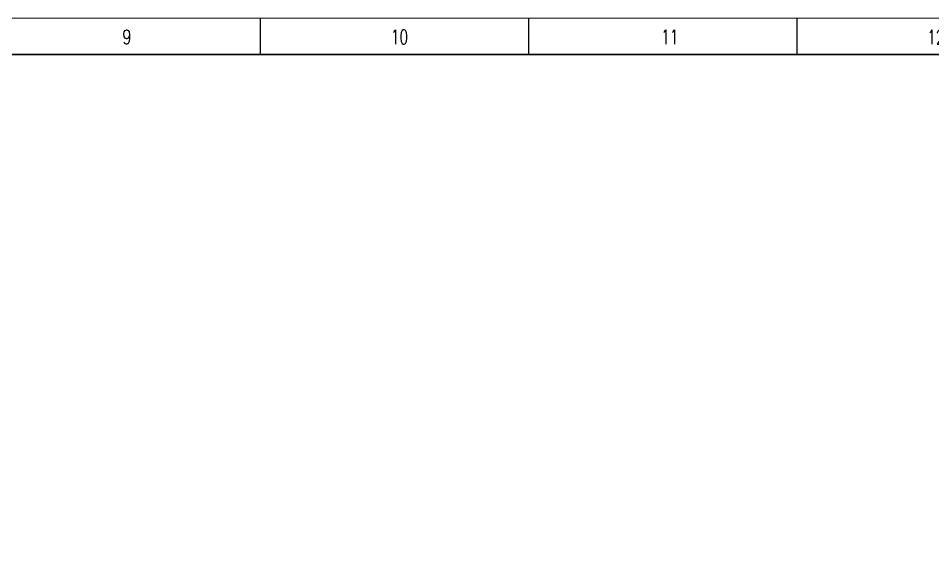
# Model space of a CAD drawing. Header units: inches. Extents: x 112 to 4169, y -2569 to 841.
# Drawn here: x 617.7 to 826.9, y -612.4 to -487.7 of the extents above; entities that cross this region are included whole.
import ezdxf

# ---------------------------------------------------------------- set-up
doc = ezdxf.new("R2010")
doc.units = ezdxf.units.IN
doc.header["$MEASUREMENT"] = 0
doc.styles.add('TEG BORDER', font='txt_qlt.shx', dxfattribs={"width": 0.7, "bigfont": 'hztxt.shx'})

# ---------------------------------------------------------------- blocks, each defined once
blk = doc.blocks.new('240 BORDER A2')
for p, q in [((334.12, 420), (334.12, 415)), ((371.25, 420), (371.25, 415)), ((408.37, 420), (408.37, 415))]:
    blk.add_line(p, q)
at = {"linetype": 'Continuous'}
blk.add_line((489, 415), (5, 415), dxfattribs=at)
at = {"color": 5, "lineweight": 15}
blk.add_lwpolyline([(0, 420), (594, 420), (594, 0), (0, 0)], close=True, dxfattribs=at)
blk.add_lwpolyline([(5, 415), (589, 415), (589, 5), (5, 5)], close=True)
at = {"char_height": 2, "width": 2, "attachment_point": 1, "style": 'TEG BORDER'}
for s, insert in [('9', (315.05, 418.41)), ('\\pi2.2204e-016;10', (352.17, 418.41)), ('\\pi0.3;11', (389.3, 418.41)), ('\\pi2.2204e-016;12', (426.42, 418.41))]:
    blk.add_mtext(s, dxfattribs=dict(at, insert=insert))

msp = doc.modelspace()

# ---------------------------------------------------------------- block references
at = {"xscale": 1.652949273830399, "yscale": 1.652949273830399, "zscale": 1.652949273830399}
msp.add_blockref('240 BORDER A2', (120.75, -1181.97), dxfattribs=at)

doc.saveas('drawing.dxf')
